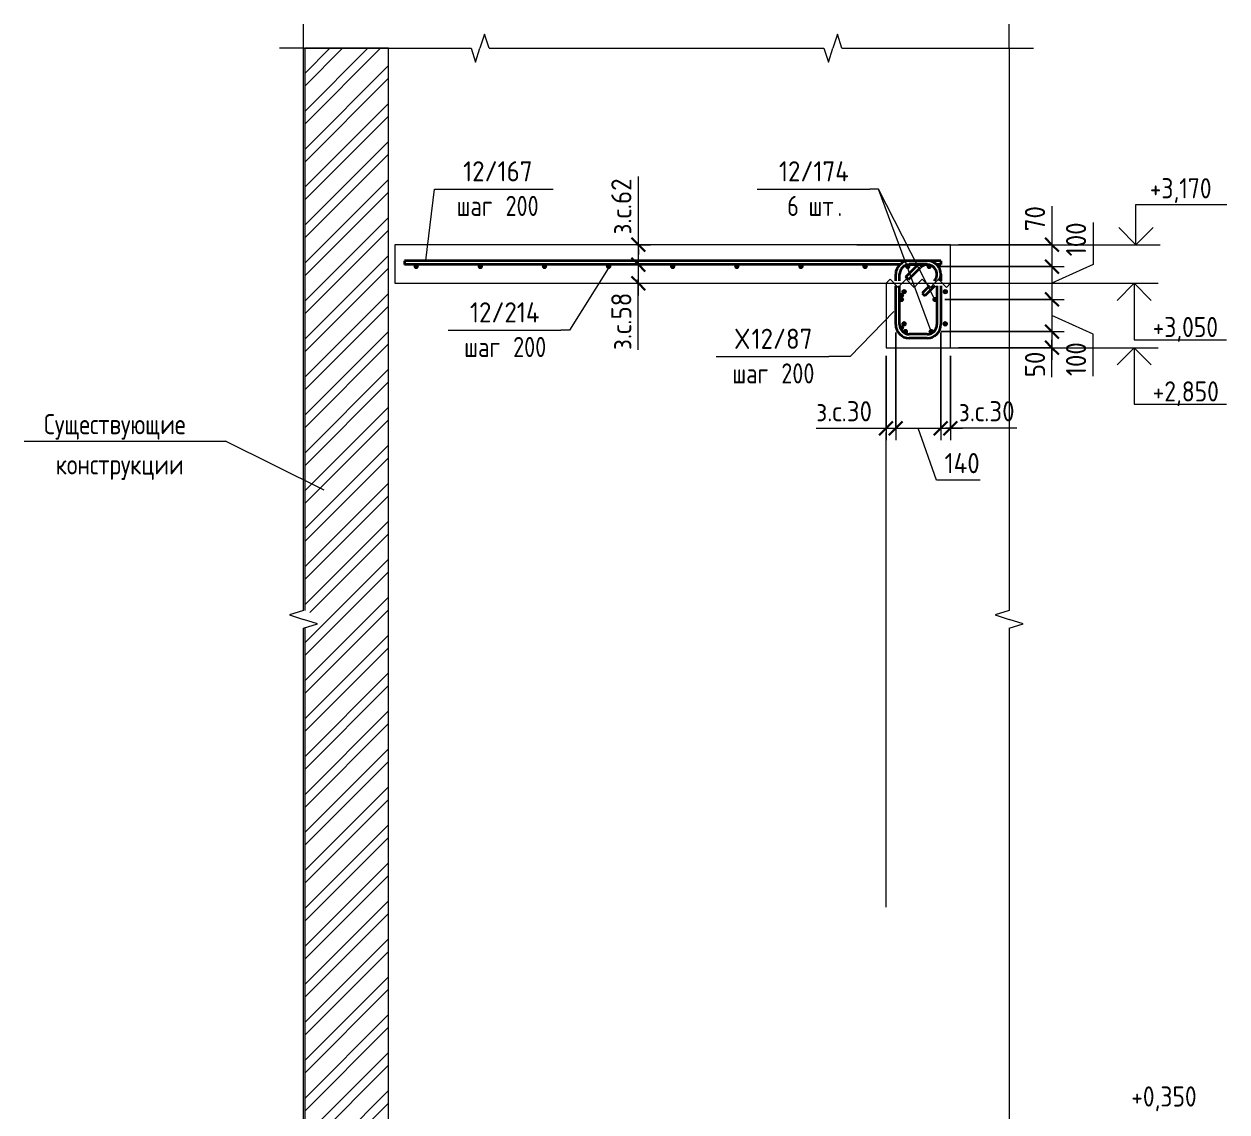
# Model space of a CAD drawing. Header units: millimetres. Extents: x -39709 to 12452, y -4989 to 80275.
# Drawn here: x 1518 to 5254, y 477 to 3855 of the extents above; entities that cross this region are included whole.
import ezdxf

# ---------------------------------------------------------------- set-up
doc = ezdxf.new("R2010")
doc.units = ezdxf.units.MM
for name, color, linetype, lineweight in [('AA_Dim', 7, 'Continuous', 9), ('AA_Dim-25', 7, 'Continuous', 9), ('AA_Linii', 7, 'Continuous', 9), ('AA_Oformlenie', 7, 'Continuous', 9), ('AA_Vinoska', 7, 'Continuous', 9), ('AA_Visotnaya otmetka', 7, 'Continuous', 9), ('AF_Perekritie_Опалубка', 253, 'Continuous', 20), ('AF_Stena_Опалубка', 253, 'Continuous', 20), ('KR_Armatura', 7, 'Continuous', 20), ('KR_Armatura_Tonkie', 7, 'Continuous', 20)]:
    doc.layers.add(name, color=color, linetype=linetype, lineweight=lineweight)
doc.styles.add('GOST Common_1', font='GOST_Common.ttf', dxfattribs={"width": 0.85, "height": 62.5})
doc.styles.add('ISOCPEUR_6', font='isocpeur.TTF', dxfattribs={"width": 0.9, "height": 62.5})
doc.styles.add('ISOCPEUR_7', font='isocpeur.TTF', dxfattribs={"width": 0.8, "height": 62.5})
doc.styles.add('ISOCPEUR_8', font='isocpeur.TTF', dxfattribs={"width": 0.85, "height": 62.5})
doc.dimstyles.new('00_Точн_3_знака__прозр__2', dxfattribs={"dimscale": 304.8, "dimtxt": 62.672186, "dimasz": 0.139436, "dimexe": 0.123031, "dimexo": 0.082021, "dimgap": 0.008202, "dimtad": 1, "dimdec": 3, "dimrnd": 0.001, "dimdsep": 46, "dimtxsty": 'ISOCPEUR_6', "dimblk1": 'OBLIQUE', "dimblk2": 'OBLIQUE', "dimsah": 1, "dimcen": 0.09, "dimdle": 0.123031, "dimazin": 0, "dimtfac": 1, "dimtdec": 4, "dimtix": 1, "dimtmove": 1, "dimatfit": 3, "dimfxl": 1, "dimtvp": 1, "dimtolj": 1, "dimtzin": 0, "dimlwd": 18, "dimlwe": 18, "dimarcsym": 2})
doc.dimstyles.new('05_Округл_5мм__прозр__2', dxfattribs={"dimscale": 304.8, "dimtxt": 62.672186, "dimasz": 0.139436, "dimexe": 0.123031, "dimexo": 0.082021, "dimgap": 0.008202, "dimtad": 1, "dimdec": 0, "dimrnd": 5, "dimdsep": 46, "dimtxsty": 'ISOCPEUR_6', "dimblk1": 'OBLIQUE', "dimblk2": 'OBLIQUE', "dimsah": 1, "dimcen": 0.09, "dimdle": 0.123031, "dimazin": 0, "dimtfac": 1, "dimtdec": 4, "dimtix": 1, "dimtmove": 1, "dimatfit": 3, "dimfxl": 1, "dimtvp": 1, "dimtolj": 1, "dimtzin": 0, "dimlwd": 18, "dimlwe": 18, "dimarcsym": 2})

# ---------------------------------------------------------------- blocks, each defined once
blk = doc.blocks.new('231_Отверстие прямоугольное в стене _Окно_Стена_ - Отверстие прямоугольное с обрамлением-4137425-2-2 Армирование')
at = {"layer": 'AA_Linii'}
for p, q in [((-77050, 2737.9), (-77050, 2824)), ((-77250, 2550), (-77250, 2587.1)), ((-77250, 1113.5), (-77250, 2550))]:
    blk.add_line(p, q, dxfattribs=at)
blk = doc.blocks.new('011_Прямоугольник обрыва _ЭлУзла_ - 011_Прямоугольник обрыва _ЭлУзла_-4146452-2-2 Армирование')
at = {"layer": 'AA_Oformlenie'}
for p, q in [((-79058.8, 2034.6), (-79058.8, 3780)), ((-79058.8, 3780), (-78538.4, 3780)), ((-78482.8, 3780), (-77442.7, 3780)), ((-77387, 3780), (-76867.3, 3780)), ((-76867.3, 3780), (-76867.3, 2034.6)), ((-79058.8, -1512.6), (-79058.8, 1978.9)), ((-76867.3, 1978.9), (-76867.3, -1512.6)), ((-79058.8, -3314.3), (-79058.8, -1568.2)), ((-76867.3, -1568.2), (-76867.3, -3314.3)), ((-78538.4, -3314.3), (-79058.8, -3314.3)), ((-77442.7, -3314.3), (-78482.8, -3314.3)), ((-76867.3, -3314.3), (-77387, -3314.3))]:
    blk.add_line(p, q, dxfattribs=at)
blk = doc.blocks.new('Последовательность узлов - 3мм масшт20 маскировка-904226-2-2 Армирование')
at = {"layer": 'AA_Oformlenie'}
for p, q in [((-77249.956293, -2950), (-77237.456293, -2937.5)), ((-77237.456293, -2937.5), (-77212.456293, -2962.5)), ((-77199.956293, -2950), (-77212.456293, -2962.5)), ((-77199.956293, -2950), (-77187.456293, -2937.5)), ((-77187.456293, -2937.5), (-77162.456293, -2962.5)), ((-77149.956293, -2950), (-77162.456293, -2962.5)), ((-77149.956293, -2950), (-77137.456293, -2937.5)), ((-77137.456293, -2937.5), (-77112.456293, -2962.5)), ((-77099.956293, -2950), (-77112.456293, -2962.5)), ((-77099.956293, -2950), (-77087.456293, -2937.5)), ((-77087.456293, -2937.5), (-77062.456293, -2962.5)), ((-77049.956293, -2950), (-77062.456293, -2962.5))]:
    blk.add_line(p, q, dxfattribs=at)
blk = doc.blocks.new('DIMBLOCK101-2-2 Армирование')
at = {"layer": 'AA_Dim-25', "lineweight": 18}
for p, q in [((3426, 3012.5), (3426, 3145.5)), ((3501.5, 3108), (3388.5, 3108)), ((3426, 3108), (3501.5, 3108)), ((3425.6, 3047.7), (3426, 3079)), ((3421, 3050), (3463.5, 3050)), ((3426, 3050), (3421, 3050)), ((3425.6, 2843), (3425.6, 3047.7))]:
    blk.add_line(p, q, dxfattribs=at)
at = {"layer": 'AA_Dim-25', "lineweight": 30}
for p, q in [((3426, 3108), (3404.8, 3129.3)), ((3426, 3108), (3447.3, 3086.8)), ((3426, 3050), (3404.8, 3071.3)), ((3426, 3050), (3447.3, 3028.8))]:
    blk.add_line(p, q, dxfattribs=at)
at = {"layer": 'AA_Dim-25', "color": 0, "lineweight": 18, "insert": (3341.7, 2843), "char_height": 62.5, "width": 215.687, "attachment_point": 1, "rotation": 90, "line_spacing_factor": 1.135194, "style": 'ISOCPEUR_6'}
blk.add_mtext('з.с.58', dxfattribs=at)
blk = doc.blocks.new('_Oblique')
at = {"color": 0, "linetype": 'ByBlock', "lineweight": -2}
blk.add_line((-0.5, -0.5), (0.5, 0.5), dxfattribs=at)
blk = doc.blocks.new('DIMBLOCK102-2-2 Армирование')
at = {"layer": 'AA_Dim-25', "lineweight": 18}
for p, q in [((3425.6, 3381.5), (3425.6, 3176.7)), ((3425.6, 3176.7), (3426, 3139)), ((3426, 3070.5), (3426, 3207.5)), ((3421, 3170), (3463.5, 3170)), ((3426, 3170), (3421, 3170)), ((3421, 3108), (3463.5, 3108)), ((3426, 3108), (3421, 3108))]:
    blk.add_line(p, q, dxfattribs=at)
at = {"layer": 'AA_Dim-25', "lineweight": 30}
for p, q in [((3426, 3170), (3404.8, 3191.3)), ((3426, 3170), (3447.3, 3148.8)), ((3426, 3108), (3404.8, 3129.3)), ((3426, 3108), (3447.3, 3086.8))]:
    blk.add_line(p, q, dxfattribs=at)
at = {"layer": 'AA_Dim-25', "color": 0, "lineweight": 18, "insert": (3341.7, 3201.7), "char_height": 62.5, "width": 215.687, "attachment_point": 1, "rotation": 90, "line_spacing_factor": 1.135194, "style": 'ISOCPEUR_6'}
blk.add_mtext('з.с.62', dxfattribs=at)
blk = doc.blocks.new('010_Текст с выноской - Текст 2 строки-4146435-2-2 Армирование')
at = {"layer": 'AA_Vinoska'}
blk.add_line((-79926.6, 2559.4), (-79301.6, 2559.4), dxfattribs=at)
blk = doc.blocks.new('DIMBLOCK110-2-2 Армирование')
at = {"layer": 'AA_Dim-25', "lineweight": 18}
for p, q in [((4710.2, 3289.8), (4710.2, 3186.8)), ((4710.2, 3207.5), (4710.2, 3102)), ((4710.2, 3186.8), (4710.2, 3136)), ((4420, 3170), (4747.7, 3170)), ((4710.2, 3170), (4420, 3170)), ((4360, 3102), (4747.7, 3102)), ((4710.2, 3102), (4360, 3102))]:
    blk.add_line(p, q, dxfattribs=at)
at = {"layer": 'AA_Dim-25', "lineweight": 30}
for p, q in [((4710.2, 3170), (4688.9, 3191.3)), ((4710.2, 3170), (4731.4, 3148.8)), ((4710.2, 3102), (4688.9, 3123.3)), ((4710.2, 3102), (4731.4, 3080.8))]:
    blk.add_line(p, q, dxfattribs=at)
at = {"layer": 'AA_Dim-25', "color": 0, "lineweight": 18, "insert": (4626.3, 3211.8), "char_height": 62.5, "width": 93.654, "attachment_point": 1, "rotation": 90, "line_spacing_factor": 1.135194, "style": 'ISOCPEUR_6'}
blk.add_mtext('70', dxfattribs=at)
blk = doc.blocks.new('DIMBLOCK111-2-2 Армирование')
at = {"layer": 'AA_Dim-25', "lineweight": 18}
for p, q in [((4837.7, 3239.1), (4837.7, 3108.9)), ((4360, 3102), (4747.7, 3102)), ((4710.2, 3102), (4360, 3102)), ((4837.7, 3108.9), (4710.2, 3051)), ((4710.2, 3102), (4710.2, 3000)), ((4378, 3000), (4747.7, 3000)), ((4710.2, 3000), (4378, 3000))]:
    blk.add_line(p, q, dxfattribs=at)
at = {"layer": 'AA_Dim-25', "lineweight": 30}
for p, q in [((4710.2, 3102), (4688.9, 3123.3)), ((4710.2, 3102), (4731.4, 3080.8)), ((4710.2, 3000), (4688.9, 3021.3)), ((4710.2, 3000), (4731.4, 2978.8))]:
    blk.add_line(p, q, dxfattribs=at)
at = {"layer": 'AA_Dim-25', "color": 0, "lineweight": 18, "insert": (4753.8, 3133.9), "char_height": 62.5, "width": 126.29, "attachment_point": 1, "rotation": 90, "line_spacing_factor": 1.135194, "style": 'ISOCPEUR_6'}
blk.add_mtext('100', dxfattribs=at)
blk = doc.blocks.new('DIMBLOCK112-2-2 Армирование')
at = {"layer": 'AA_Dim-25', "lineweight": 18}
for p, q in [((4378, 3000), (4747.7, 3000)), ((4710.2, 3000), (4378, 3000)), ((4710.2, 3000), (4710.2, 2900)), ((4837.7, 2892.1), (4710.2, 2950)), ((4366, 2900), (4747.7, 2900)), ((4710.2, 2900), (4366, 2900)), ((4837.7, 2761.9), (4837.7, 2892.1))]:
    blk.add_line(p, q, dxfattribs=at)
at = {"layer": 'AA_Dim-25', "lineweight": 30}
for p, q in [((4710.2, 3000), (4688.9, 3021.3)), ((4710.2, 3000), (4731.4, 2978.8)), ((4710.2, 2900), (4688.9, 2921.3)), ((4710.2, 2900), (4731.4, 2878.8))]:
    blk.add_line(p, q, dxfattribs=at)
at = {"layer": 'AA_Dim-25', "color": 0, "lineweight": 18, "insert": (4753.8, 2761.9), "char_height": 62.5, "width": 126.29, "attachment_point": 1, "rotation": 90, "line_spacing_factor": 1.135194, "style": 'ISOCPEUR_6'}
blk.add_mtext('100', dxfattribs=at)
blk = doc.blocks.new('DIMBLOCK113-2-2 Армирование')
at = {"layer": 'AA_Dim-25', "lineweight": 30}
for p, q in [((4710.2, 2900), (4688.9, 2921.3)), ((4710.2, 2900), (4731.4, 2878.8)), ((4710.2, 2850), (4688.9, 2871.3)), ((4710.2, 2850), (4731.4, 2828.8))]:
    blk.add_line(p, q, dxfattribs=at)
at = {"layer": 'AA_Dim-25', "lineweight": 18}
for p, q in [((4366, 2900), (4747.7, 2900)), ((4710.2, 2900), (4366, 2900)), ((4710.2, 2900), (4710.2, 2812.5)), ((4420, 2850), (4747.7, 2850)), ((4710.2, 2850), (4420, 2850)), ((4710.2, 2861.4), (4710.2, 2875)), ((4710.2, 2758.4), (4710.2, 2861.4))]:
    blk.add_line(p, q, dxfattribs=at)
at = {"layer": 'AA_Dim-25', "color": 0, "lineweight": 18, "insert": (4626.3, 2758.4), "char_height": 62.5, "width": 93.654, "attachment_point": 1, "rotation": 90, "line_spacing_factor": 1.135194, "style": 'ISOCPEUR_6'}
blk.add_mtext('50', dxfattribs=at)
blk = doc.blocks.new('DIMBLOCK114-2-2 Армирование')
at = {"layer": 'AA_Dim-25', "lineweight": 18}
for p, q in [((4225, 2897), (4225, 2562.6)), ((4225, 2600.1), (4225, 2897)), ((4195, 2824.8), (4195, 2562.6)), ((4195, 2600.1), (4195, 2824.8)), ((3978.5, 2600.1), (4183.2, 2600.1)), ((4157.5, 2600.1), (4225, 2600.1)), ((4183.2, 2600.1), (4210, 2600.1))]:
    blk.add_line(p, q, dxfattribs=at)
at = {"layer": 'AA_Dim-25', "lineweight": 30}
for p, q in [((4195, 2600.1), (4216.3, 2621.4)), ((4225, 2600.1), (4246.3, 2621.4)), ((4195, 2600.1), (4173.8, 2578.9)), ((4225, 2600.1), (4203.8, 2578.9))]:
    blk.add_line(p, q, dxfattribs=at)
at = {"layer": 'AA_Dim-25', "color": 0, "lineweight": 18, "insert": (3978.5, 2684), "char_height": 62.5, "width": 215.687, "attachment_point": 1, "line_spacing_factor": 1.135194, "style": 'ISOCPEUR_6'}
blk.add_mtext('з.с.30', dxfattribs=at)
blk = doc.blocks.new('DIMBLOCK115-2-2 Армирование')
at = {"layer": 'AA_Dim-25', "lineweight": 18}
for p, q in [((4225, 2897), (4225, 2562.6)), ((4225, 2600.1), (4225, 2897)), ((4365, 2897), (4365, 2562.6)), ((4365, 2600.1), (4365, 2897)), ((4225, 2600.1), (4365, 2600.1)), ((4351.8, 2439), (4295, 2600.1)), ((4486.8, 2439), (4351.8, 2439))]:
    blk.add_line(p, q, dxfattribs=at)
at = {"layer": 'AA_Dim-25', "lineweight": 30}
for p, q in [((4225, 2600.1), (4246.3, 2621.4)), ((4365, 2600.1), (4386.3, 2621.4)), ((4225, 2600.1), (4203.8, 2578.9)), ((4365, 2600.1), (4343.8, 2578.9))]:
    blk.add_line(p, q, dxfattribs=at)
at = {"layer": 'AA_Dim-25', "color": 0, "lineweight": 18, "insert": (4376.8, 2522.9), "char_height": 62.5, "width": 131.966, "attachment_point": 1, "line_spacing_factor": 1.135194, "style": 'ISOCPEUR_6'}
blk.add_mtext('140', dxfattribs=at)
blk = doc.blocks.new('DIMBLOCK116-2-2 Армирование')
at = {"layer": 'AA_Dim-25', "lineweight": 18}
for p, q in [((4365, 2897), (4365, 2562.6)), ((4365, 2600.1), (4365, 2897)), ((4395, 2824.8), (4395, 2562.6)), ((4395, 2600.1), (4395, 2824.8)), ((4365, 2600.1), (4432.5, 2600.1)), ((4396.3, 2600.1), (4380, 2600.1)), ((4601.1, 2600.1), (4396.3, 2600.1))]:
    blk.add_line(p, q, dxfattribs=at)
at = {"layer": 'AA_Dim-25', "lineweight": 30}
for p, q in [((4365, 2600.1), (4386.3, 2621.4)), ((4395, 2600.1), (4416.3, 2621.4)), ((4365, 2600.1), (4343.8, 2578.9)), ((4395, 2600.1), (4373.8, 2578.9))]:
    blk.add_line(p, q, dxfattribs=at)
at = {"layer": 'AA_Dim-25', "color": 0, "lineweight": 18, "insert": (4421.3, 2684), "char_height": 62.5, "width": 215.687, "attachment_point": 1, "line_spacing_factor": 1.135194, "style": 'ISOCPEUR_6'}
blk.add_mtext('з.с.30', dxfattribs=at)
blk = doc.blocks.new('042_М_Арматуры - Диам длина поз _ Комментарий-3662934-2-2 Армирование')
at = {"layer": 'AA_Vinoska'}
blk.add_line((-77986.3, -2807.2), (-77636.3, -2807.2), dxfattribs=at)
blk = doc.blocks.new('Высотные отметки - Стрелка вниз высокая-400290-2-2 Армирование')
at = {"layer": 'AA_Vinoska'}
for p, q in [((-76554.8, 2850), (-76404.8, 2850)), ((-76479.8, 2850), (-76532.8, 2797)), ((-76479.8, 2850), (-76479.8, 2675)), ((-76479.8, 2850), (-76426.8, 2797)), ((-76479.8, 2675), (-76192.3, 2675))]:
    blk.add_line(p, q, dxfattribs=at)
blk = doc.blocks.new('Высотные отметки - Стрелка вверх-400292-2-2 Армирование')
at = {"layer": 'AA_Vinoska'}
for p, q in [((-76526.3, 475), (-76243.8, 475)), ((-76526.3, 350), (-76526.3, 475)), ((-76526.3, 350), (-76579.3, 403)), ((-76526.3, 350), (-76473.2, 403)), ((-76601.3, 350), (-76451.3, 350))]:
    blk.add_line(p, q, dxfattribs=at)

msp = doc.modelspace()

# ---------------------------------------------------------------- hatches: boundary and pattern name
at = {"layer": 'AA_Oformlenie'}
h = msp.add_hatch(dxfattribs=at)
h.set_pattern_fill('FP_15', color=250, style=0, pattern_type=2)
h.set_pattern_definition([(45, (5406.62, 825), (-58.9331, 58.9331), []), (45, (5445.91, 825), (-58.9331, 58.9331), [])])
h.paths.add_polyline_path([(2390.0174, -3314.3051), (2650.0174, -3314.3051), (2650.0174, 3780), (2390.0174, 3780), (2390.0174, 2034.5781), (2405.8233, 2034.5781), (2405.8233, 2006.4237), (2390.0174, 2006.4237), (2390.0174, 2005.2106), (2429.4982, 1992.6737), (2390.0174, 1980.1369), (2390.0174, -1512.5745), (2405.8233, -1512.5745), (2405.8233, -1540.7288), (2390.0174, -1540.7288), (2390.0174, -1541.942), (2429.4982, -1554.4788), (2390.0174, -1567.0157), (2390.0174, -3310.4847)])
at = {"layer": 'KR_Armatura'}
h = msp.add_hatch(color=256, dxfattribs=at)
edge = h.paths.add_edge_path()
edge.add_arc((2736.0174, 3102), 6, 0, 360)
for points in [[(2733.0174, 3096.8038), (2739.0174, 3096.8038), (2742.0174, 3102), (2739.0174, 3107.1962), (2733.0174, 3107.1962), (2730.0174, 3102)], [(2932.1424, 3096.8038), (2938.1424, 3096.8038), (2941.1424, 3102), (2938.1424, 3107.1962), (2932.1424, 3107.1962), (2929.1424, 3102)], [(3131.2674, 3096.8038), (3137.2674, 3096.8038), (3140.2674, 3102), (3137.2674, 3107.1962), (3131.2674, 3107.1962), (3128.2674, 3102)], [(3330.3924, 3096.8038), (3336.3924, 3096.8038), (3339.3924, 3102), (3336.3924, 3107.1962), (3330.3924, 3107.1962), (3327.3924, 3102)], [(3529.5174, 3096.8038), (3535.5174, 3096.8038), (3538.5174, 3102), (3535.5174, 3107.1962), (3529.5174, 3107.1962), (3526.5174, 3102)], [(3728.6424, 3096.8038), (3734.6424, 3096.8038), (3737.6424, 3102), (3734.6424, 3107.1962), (3728.6424, 3107.1962), (3725.6424, 3102)], [(3927.7674, 3096.8038), (3933.7674, 3096.8038), (3936.7674, 3102), (3933.7674, 3107.1962), (3927.7674, 3107.1962), (3924.7674, 3102)], [(4126.8924, 3096.8038), (4132.8924, 3096.8038), (4135.8924, 3102), (4132.8924, 3107.1962), (4126.8924, 3107.1962), (4123.8924, 3102)], [(4259.2325, 3096.8038), (4265.2325, 3096.8038), (4268.2325, 3102), (4265.2325, 3107.1962), (4259.2325, 3107.1962), (4256.2325, 3102)], [(4326.0174, 3096.8038), (4332.0174, 3096.8038), (4335.0174, 3102), (4332.0174, 3107.1962), (4326.0174, 3107.1962), (4323.0174, 3102)], [(4251.0174, 3018), (4256.2135, 3021), (4256.2135, 3027), (4251.0174, 3030), (4245.8212, 3027), (4245.8212, 3021)], [(4379.0174, 3018), (4384.2135, 3021), (4384.2135, 3027), (4379.0174, 3030), (4373.8212, 3027), (4373.8212, 3021)], [(4240.0174, 3006.8038), (4246.0174, 3006.8038), (4249.0174, 3012), (4246.0174, 3017.1962), (4240.0174, 3017.1962), (4237.0174, 3012)], [(4240.0174, 2994.8038), (4246.0174, 2994.8038), (4249.0174, 3000), (4246.0174, 3005.1962), (4240.0174, 3005.1962), (4237.0174, 3000)], [(4349.5704, 2994.8038), (4350.0174, 2994.8038), (4353.0174, 3000), (4350.0174, 3005.1962), (4344.0174, 3005.1962), (4341.0174, 3000), (4344.0174, 2994.8038)], [(4240.0174, 2906.8038), (4246.0174, 2906.8038), (4249.0174, 2912), (4246.0174, 2917.1962), (4240.0174, 2917.1962), (4237.0174, 2912)], [(4251.0174, 2918), (4256.2135, 2921), (4256.2135, 2927), (4251.0174, 2930), (4245.8212, 2927), (4245.8212, 2921)], [(4379.0174, 2918), (4384.2135, 2921), (4384.2135, 2927), (4379.0174, 2930), (4373.8212, 2927), (4373.8212, 2921)], [(4252.0174, 2894.8038), (4258.0174, 2894.8038), (4261.0174, 2900), (4258.0174, 2905.1962), (4252.0174, 2905.1962), (4249.0174, 2900)], [(4332.0174, 2894.8038), (4338.0174, 2894.8038), (4341.0174, 2900), (4338.0174, 2905.1962), (4332.0174, 2905.1962), (4329.0174, 2900)]]:
    msp.add_hatch(color=256, dxfattribs=at).paths.add_polyline_path(points)
h = msp.add_hatch(color=256, dxfattribs=at)
edge = h.paths.add_edge_path()
edge.add_arc((2935.1424, 3102), 6, 0, 360)
h = msp.add_hatch(color=256, dxfattribs=at)
edge = h.paths.add_edge_path()
edge.add_arc((3134.2674, 3102), 6, 0, 360)
h = msp.add_hatch(color=256, dxfattribs=at)
edge = h.paths.add_edge_path()
edge.add_arc((3333.3924, 3102), 6, 0, 360)
h = msp.add_hatch(color=256, dxfattribs=at)
edge = h.paths.add_edge_path()
edge.add_arc((3532.5174, 3102), 6, 0, 360)
h = msp.add_hatch(color=256, dxfattribs=at)
edge = h.paths.add_edge_path()
edge.add_arc((3731.6424, 3102), 6, 0, 360)
h = msp.add_hatch(color=256, dxfattribs=at)
edge = h.paths.add_edge_path()
edge.add_arc((3930.7674, 3102), 6, 0, 360)
h = msp.add_hatch(color=256, dxfattribs=at)
edge = h.paths.add_edge_path()
edge.add_arc((4129.8924, 3102), 6, 0, 360)
h = msp.add_hatch(color=256, dxfattribs=at)
edge = h.paths.add_edge_path()
edge.add_arc((4262.2325, 3102), 6, 0, 360)
h = msp.add_hatch(color=256, dxfattribs=at)
edge = h.paths.add_edge_path()
edge.add_arc((4329.0174, 3102), 6, 0, 360)
h = msp.add_hatch(color=256, dxfattribs=at)
edge = h.paths.add_edge_path()
edge.add_arc((4251.0174, 3024), 6, 0, 360)
h = msp.add_hatch(color=256, dxfattribs=at)
edge = h.paths.add_edge_path()
edge.add_arc((4379.0174, 3024), 6, 0, 360)
h = msp.add_hatch(color=256, dxfattribs=at)
edge = h.paths.add_edge_path()
edge.add_arc((4243.0174, 3012), 6, 0, 360)
h = msp.add_hatch(color=256, dxfattribs=at)
edge = h.paths.add_edge_path()
edge.add_arc((4243.0174, 3000), 6, 0, 360)
h = msp.add_hatch(color=256, dxfattribs=at)
edge = h.paths.add_edge_path()
edge.add_arc((4347.0174, 3000), 6, 0, 360)
h = msp.add_hatch(color=256, dxfattribs=at)
edge = h.paths.add_edge_path()
edge.add_arc((4243.0174, 2912), 6, 0, 360)
h = msp.add_hatch(color=256, dxfattribs=at)
edge = h.paths.add_edge_path()
edge.add_arc((4251.0174, 2924), 6, 0, 360)
h = msp.add_hatch(color=256, dxfattribs=at)
edge = h.paths.add_edge_path()
edge.add_arc((4379.0174, 2924), 6, 0, 360)
h = msp.add_hatch(color=256, dxfattribs=at)
edge = h.paths.add_edge_path()
edge.add_arc((4255.0174, 2900), 6, 0, 360)
h = msp.add_hatch(color=256, dxfattribs=at)
edge = h.paths.add_edge_path()
edge.add_arc((4335.0174, 2900), 6, 0, 360)

# ---------------------------------------------------------------- linework, layer by layer
at = {"layer": 'AA_Linii'}
for p, q in [((2390.0174, 3780), (2390.0174, 2034.5781)), ((2650.0174, 3780), (2390.0174, 3780)), ((2650.0174, -3314.3051), (2650.0174, 3780)), ((2390.0174, 2006.4237), (2390.0174, 2005.2106)), ((2390.0174, 1980.1369), (2390.0174, -1512.5745))]:
    msp.add_line(p, q, dxfattribs=at)
at = {"layer": 'AA_Vinoska'}
for p, q in [((2386.197, 3780), (2386.197, 3855)), ((4577.6462, 3780), (4577.6462, 3855)), ((2948.1365, 3823.3251), (2934.0593, 3780)), ((2962.2136, 3780), (2948.1365, 3823.3251)), ((4043.8611, 3823.3251), (4029.7839, 3780)), ((4057.9383, 3780), (4043.8611, 3823.3251)), ((2386.197, 3780), (2311.197, 3780)), ((2906.5593, 3780), (2920.3093, 3736.6987)), ((2920.3093, 3736.6987), (2934.0593, 3780)), ((4002.2839, 3780), (4016.0339, 3736.6987)), ((4016.0339, 3736.6987), (4029.7839, 3780)), ((4577.6462, 3780), (4652.6462, 3780)), ((2766.0553, 3120.9135), (2792.8564, 3342.8276)), ((2792.8564, 3342.8276), (2811.2821, 3342.8276)), ((4171.1101, 3342.8276), (4144.3091, 3342.8276)), ((4171.1101, 3342.8276), (4144.3091, 3342.8276)), ((4333.5915, 2903.9605), (4171.1101, 3342.8276)), ((4346.5927, 2999.8629), (4171.1101, 3342.8276)), ((3332.2275, 3095.7875), (3211.6227, 2904.83)), ((4219.028, 2962.7982), (4083.9239, 2822.7423)), ((3211.6227, 2904.83), (3184.8217, 2904.83)), ((4083.9239, 2822.7423), (4017.5434, 2822.7423)), ((2450.7152, 2407.9506), (2143.3574, 2559.4446)), ((2386.197, 2034.5781), (2342.8719, 2020.5009)), ((2342.8719, 2020.5009), (2386.197, 2006.4237)), ((4577.6462, 2034.5781), (4534.3212, 2020.5009)), ((4534.3212, 2020.5009), (4577.6462, 2006.4237)), ((2429.4982, 1992.6737), (2386.197, 2006.4237)), ((2386.197, 1978.9237), (2429.4982, 1992.6737)), ((4620.9475, 1992.6737), (4577.6462, 2006.4237)), ((4577.6462, 1978.9237), (4620.9475, 1992.6737))]:
    msp.add_line(p, q, dxfattribs=at)
at = {"layer": 'AA_Visotnaya otmetka'}
for p, q in [((4103.8425, 3170), (4971.0337, 3170)), ((4103.8425, 3170), (4103.8425, 3170)), ((4056.9673, 3050), (4965.1743, 3050)), ((4056.9673, 3050), (4056.9673, 3050)), ((4303.0621, 2850), (4965.1743, 2850)), ((4303.0621, 2850), (4303.0621, 2850))]:
    msp.add_line(p, q, dxfattribs=at)
at = {"layer": 'AF_Perekritie_Опалубка'}
for p, q in [((4395.0174, 3170), (2670.0174, 3170)), ((2670.0174, 3170), (2670.0174, 3050)), ((4395.0174, 3050), (4395.0174, 3170)), ((2670.0174, 3050), (4195.0174, 3050))]:
    msp.add_line(p, q, dxfattribs=at)
at = {"layer": 'AF_Stena_Опалубка'}
for p, q in [((2650.0174, -3314.3051), (2650.0174, 3780)), ((4195.0174, 3050), (4195.0174, 2850)), ((4395.0174, 2850), (4395.0174, 3050)), ((4195.0174, 2850), (4395.0174, 2850))]:
    msp.add_line(p, q, dxfattribs=at)
at = {"layer": 'KR_Armatura'}
for p, q in [((2733.0174, 3107.1962), (2730.0174, 3102)), ((2730.0174, 3102), (2733.0174, 3096.8038)), ((2739.0174, 3107.1962), (2733.0174, 3107.1962)), ((2742.0174, 3102), (2739.0174, 3107.1962)), ((2739.0174, 3096.8038), (2742.0174, 3102)), ((2932.1424, 3107.1962), (2929.1424, 3102)), ((2929.1424, 3102), (2932.1424, 3096.8038)), ((2938.1424, 3107.1962), (2932.1424, 3107.1962)), ((2941.1424, 3102), (2938.1424, 3107.1962)), ((2938.1424, 3096.8038), (2941.1424, 3102)), ((3131.2674, 3107.1962), (3128.2674, 3102)), ((3128.2674, 3102), (3131.2674, 3096.8038)), ((3137.2674, 3107.1962), (3131.2674, 3107.1962)), ((3140.2674, 3102), (3137.2674, 3107.1962)), ((3137.2674, 3096.8038), (3140.2674, 3102)), ((3330.3924, 3107.1962), (3327.3924, 3102)), ((3327.3924, 3102), (3330.3924, 3096.8038)), ((3336.3924, 3107.1962), (3330.3924, 3107.1962)), ((3339.3924, 3102), (3336.3924, 3107.1962)), ((3336.3924, 3096.8038), (3339.3924, 3102)), ((3529.5174, 3107.1962), (3526.5174, 3102)), ((3526.5174, 3102), (3529.5174, 3096.8038)), ((3535.5174, 3107.1962), (3529.5174, 3107.1962)), ((3538.5174, 3102), (3535.5174, 3107.1962)), ((3535.5174, 3096.8038), (3538.5174, 3102)), ((3728.6424, 3107.1962), (3725.6424, 3102)), ((3725.6424, 3102), (3728.6424, 3096.8038)), ((3734.6424, 3107.1962), (3728.6424, 3107.1962)), ((3737.6424, 3102), (3734.6424, 3107.1962)), ((3734.6424, 3096.8038), (3737.6424, 3102)), ((3927.7674, 3107.1962), (3924.7674, 3102)), ((3924.7674, 3102), (3927.7674, 3096.8038)), ((3933.7674, 3107.1962), (3927.7674, 3107.1962)), ((3936.7674, 3102), (3933.7674, 3107.1962)), ((3933.7674, 3096.8038), (3936.7674, 3102)), ((4126.8924, 3107.1962), (4123.8924, 3102)), ((4123.8924, 3102), (4126.8924, 3096.8038)), ((4132.8924, 3107.1962), (4126.8924, 3107.1962)), ((4135.8924, 3102), (4132.8924, 3107.1962)), ((4132.8924, 3096.8038), (4135.8924, 3102)), ((4259.2325, 3107.1962), (4256.2325, 3102)), ((4256.2325, 3102), (4259.2325, 3096.8038)), ((4265.2325, 3107.1962), (4259.2325, 3107.1962)), ((4268.2325, 3102), (4265.2325, 3107.1962)), ((4265.2325, 3096.8038), (4268.2325, 3102)), ((4326.0174, 3107.1962), (4323.0174, 3102)), ((4323.0174, 3102), (4326.0174, 3096.8038)), ((4332.0174, 3107.1962), (4326.0174, 3107.1962)), ((4335.0174, 3102), (4332.0174, 3107.1962)), ((4332.0174, 3096.8038), (4335.0174, 3102)), ((2733.0174, 3096.8038), (2739.0174, 3096.8038)), ((2932.1424, 3096.8038), (2938.1424, 3096.8038)), ((3131.2674, 3096.8038), (3137.2674, 3096.8038)), ((3330.3924, 3096.8038), (3336.3924, 3096.8038)), ((3529.5174, 3096.8038), (3535.5174, 3096.8038)), ((3728.6424, 3096.8038), (3734.6424, 3096.8038)), ((3927.7674, 3096.8038), (3933.7674, 3096.8038)), ((4126.8924, 3096.8038), (4132.8924, 3096.8038)), ((4259.2325, 3096.8038), (4265.2325, 3096.8038)), ((4326.0174, 3096.8038), (4332.0174, 3096.8038)), ((4251.0174, 3030), (4245.8212, 3027)), ((4245.8212, 3027), (4245.8212, 3021)), ((4256.2135, 3027), (4251.0174, 3030)), ((4256.2135, 3021), (4256.2135, 3027)), ((4379.0174, 3030), (4373.8212, 3027)), ((4373.8212, 3027), (4373.8212, 3021)), ((4384.2135, 3027), (4379.0174, 3030)), ((4384.2135, 3021), (4384.2135, 3027)), ((4240.0174, 3017.1962), (4237.0174, 3012)), ((4237.0174, 3012), (4240.0174, 3006.8038)), ((4240.0174, 3005.1962), (4237.0174, 3000)), ((4237.0174, 3000), (4240.0174, 2994.8038)), ((4246.0174, 3017.1962), (4240.0174, 3017.1962)), ((4240.0174, 3006.8038), (4246.0174, 3006.8038)), ((4246.0174, 3005.1962), (4240.0174, 3005.1962)), ((4240.0174, 2994.8038), (4246.0174, 2994.8038)), ((4245.8212, 3021), (4251.0174, 3018)), ((4249.0174, 3012), (4246.0174, 3017.1962)), ((4246.0174, 3006.8038), (4249.0174, 3012)), ((4249.0174, 3000), (4246.0174, 3005.1962)), ((4246.0174, 2994.8038), (4249.0174, 3000)), ((4251.0174, 3018), (4256.2135, 3021)), ((4344.0174, 3005.1962), (4341.0174, 3000)), ((4341.0174, 3000), (4344.0174, 2994.8038)), ((4350.0174, 3005.1962), (4344.0174, 3005.1962)), ((4344.0174, 2994.8038), (4349.5704, 2994.8038)), ((4349.5704, 2994.8038), (4350.0174, 2994.8038)), ((4353.0174, 3000), (4350.0174, 3005.1962)), ((4350.0174, 2994.8038), (4353.0174, 3000)), ((4373.8212, 3021), (4379.0174, 3018)), ((4379.0174, 3018), (4384.2135, 3021)), ((4240.0174, 2917.1962), (4237.0174, 2912)), ((4246.0174, 2917.1962), (4240.0174, 2917.1962)), ((4251.0174, 2930), (4245.8212, 2927)), ((4245.8212, 2927), (4245.8212, 2921)), ((4245.8212, 2921), (4251.0174, 2918)), ((4249.0174, 2912), (4246.0174, 2917.1962)), ((4256.2135, 2927), (4251.0174, 2930)), ((4251.0174, 2918), (4256.2135, 2921)), ((4256.2135, 2921), (4256.2135, 2927)), ((4379.0174, 2930), (4373.8212, 2927)), ((4373.8212, 2927), (4373.8212, 2921)), ((4373.8212, 2921), (4379.0174, 2918)), ((4384.2135, 2927), (4379.0174, 2930)), ((4379.0174, 2918), (4384.2135, 2921)), ((4384.2135, 2921), (4384.2135, 2927)), ((4237.0174, 2912), (4240.0174, 2906.8038)), ((4240.0174, 2906.8038), (4246.0174, 2906.8038)), ((4246.0174, 2906.8038), (4249.0174, 2912)), ((4252.0174, 2905.1962), (4249.0174, 2900)), ((4249.0174, 2900), (4252.0174, 2894.8038)), ((4258.0174, 2905.1962), (4252.0174, 2905.1962)), ((4252.0174, 2894.8038), (4258.0174, 2894.8038)), ((4261.0174, 2900), (4258.0174, 2905.1962)), ((4258.0174, 2894.8038), (4261.0174, 2900)), ((4332.0174, 2905.1962), (4329.0174, 2900)), ((4329.0174, 2900), (4332.0174, 2894.8038)), ((4338.0174, 2905.1962), (4332.0174, 2905.1962)), ((4332.0174, 2894.8038), (4338.0174, 2894.8038)), ((4341.0174, 2900), (4338.0174, 2905.1962)), ((4338.0174, 2894.8038), (4341.0174, 2900))]:
    msp.add_line(p, q, dxfattribs=at)
for centre in [(2736.0174, 3102), (2935.1424, 3102), (3134.2674, 3102), (3333.3924, 3102), (3532.5174, 3102), (3731.6424, 3102), (3930.7674, 3102), (4129.8924, 3102), (4262.2325, 3102), (4329.0174, 3102), (4251.0174, 3024), (4379.0174, 3024), (4243.0174, 3012), (4243.0174, 3000), (4347.0174, 3000), (4243.0174, 2912), (4251.0174, 2924), (4379.0174, 2924), (4255.0174, 2900), (4335.0174, 2900)]:
    msp.add_circle(centre, 6, dxfattribs=at)
at = {"layer": 'KR_Armatura_Tonkie', "lineweight": 35}
for p, q in [((4365.0174, 3120), (2700.0174, 3120)), ((2700.0174, 3120), (2700.0174, 3108)), ((4237.7118, 3108), (2700.0174, 3108)), ((4256.1534, 3070.533), (4293.3189, 3107.6985)), ((4267.0174, 3120), (4323.0174, 3120)), ((4323.0174, 3108), (4267.0174, 3108)), ((4267.0174, 3108), (4323.0174, 3108)), ((4365.0174, 3108), (4352.3229, 3108)), ((4365.0174, 3120), (4365.0174, 3108)), ((4225.0174, 3058), (4225.0174, 3078)), ((4237.0174, 3058), (4237.0174, 3078)), ((4264.6387, 3062.0477), (4256.1534, 3070.533)), ((4264.6387, 3062.0477), (4301.8042, 3099.2132)), ((4365.0174, 3078), (4365.0174, 3058)), ((4225.0174, 2922), (4225.0174, 3042)), ((4237.0174, 2922), (4237.0174, 3042)), ((4329.4438, 3042), (4307.0651, 3019.6213)), ((4346.4144, 3042), (4315.5503, 3011.136)), ((4353.0174, 3042), (4353.0174, 2922)), ((4365.0174, 3042), (4365.0174, 2922)), ((4307.0651, 3019.6213), (4315.5503, 3011.136)), ((4323.0174, 2892), (4267.0174, 2892)), ((4323.0174, 2880), (4267.0174, 2880))]:
    msp.add_line(p, q, dxfattribs=at)
for centre, radius, start, end in [((4267.0174, 3078), 42, 90, 180), ((4267.0174, 3078), 30, 90, 180), ((4323.0174, 3078), 42, 134.3223954, 135), ((4323.0174, 3078), 30, 0, 135), ((4323.0174, 3078), 42, 0, 90), ((4323.0174, 3078), 42, 331.4808087, 90), ((4323.0174, 3078), 30, 317.9289322, 90), ((4267.0174, 2922), 42, 180, 270), ((4267.0174, 2922), 30, 180, 270), ((4323.0174, 2922), 30, 270, 360), ((4323.0174, 2922), 42, 270, 360)]:
    msp.add_arc(centre, radius, start, end, dxfattribs=at)

# ---------------------------------------------------------------- block references
at = {"layer": 'AA_Linii'}
msp.add_blockref('231_Отверстие прямоугольное в стене _Окно_Стена_ - Отверстие прямоугольное с обрамлением-4137425-2-2 Армирование', (81444.9737, 0), dxfattribs=at)
at = {"layer": 'AA_Oformlenie'}
for name, p in [('011_Прямоугольник обрыва _ЭлУзла_ - 011_Прямоугольник обрыва _ЭлУзла_-4146452-2-2 Армирование', (81444.9737, 0)), ('Последовательность узлов - 3мм масшт20 маскировка-904226-2-2 Армирование', (81444.9737, 6000))]:
    msp.add_blockref(name, p, dxfattribs=at)
at = {"layer": 'AA_Vinoska'}
for name, p in [('042_М_Арматуры - Диам длина поз _ Комментарий-3662934-2-2 Армирование', (80797.59, 6150.0397)), ('042_М_Арматуры - Диам длина поз _ Комментарий-3662934-2-2 Армирование', (81780.617, 6150.0397)), ('042_М_Арматуры - Диам длина поз _ Комментарий-3662934-2-2 Армирование', (81780.617, 6150.0397)), ('042_М_Арматуры - Диам длина поз _ Комментарий-3662934-2-2 Армирование', (80821.1296, 5712.0421)), ('Высотные отметки - Стрелка вниз высокая-400290-2-2 Армирование', (81444.9737, 0)), ('042_М_Арматуры - Диам длина поз _ Комментарий-3662934-2-2 Армирование', (81653.8513, 5629.9544)), ('010_Текст с выноской - Текст 2 строки-4146435-2-2 Армирование', (81444.9737, 0))]:
    msp.add_blockref(name, p, dxfattribs=at)
at = {"layer": 'AA_Visotnaya otmetka'}
for name, p in [('Высотные отметки - Стрелка вверх-400292-2-2 Армирование', (81497.3159, 2820)), ('Высотные отметки - Стрелка вниз высокая-400290-2-2 Армирование', (81444.9737, 200))]:
    msp.add_blockref(name, p, dxfattribs=at)

# ---------------------------------------------------------------- texts
at = {"layer": 'AA_Vinoska', "char_height": 62.5, "attachment_point": 1}
for s, insert, width, style in [('12/167', (2881.6731, 3429.0839), 263.354344, 'ISOCPEUR_6'), ('12/174', (3862.4501, 3429.0839), 268.765734, 'ISOCPEUR_6'), ('12/174', (3862.4501, 3429.0839), 268.765734, 'ISOCPEUR_6'), ('шаг', (2861.3231, 3321.6075), 145.907125, 'ISOCPEUR_7'), (' 200', (2981.7085, 3321.6075), 166.751, 'ISOCPEUR_7'), ('6 ', (3888.0501, 3321.6075), 80.16875, 'ISOCPEUR_7'), ('шт', (3954.1959, 3321.6075), 109.0295, 'ISOCPEUR_7'), ('\\fISOCPEUR|b0|i0|c204|p34|;\\W.8;.', (4044.1542, 3321.6075), 17.637125, 'ISOCPEUR_7'), ('12/214', (2902.9627, 2991.0862), 268.765734, 'ISOCPEUR_6'), (' 200', (3005.2481, 2883.6099), 166.751, 'ISOCPEUR_7'), ('\\fISOCPEUR|b0|i0|c204|p34|;\\W.9;Х', (3726.6844, 2908.9985), 61.329094, 'ISOCPEUR_6'), ('12/87', (3777.286, 2908.9985), 229.082203, 'ISOCPEUR_6'), ('шаг', (2884.8627, 2883.6099), 145.907125, 'ISOCPEUR_7'), (' 200', (3837.9698, 2801.5222), 166.751, 'ISOCPEUR_7'), ('шаг', (3717.5844, 2801.5222), 145.907125, 'ISOCPEUR_7'), ('Существующие', (1580.2207, 2644.0022), 604.773008, 'GOST Common_1'), ('конструкции', (1616.7707, 2519.0022), 516.186539, 'GOST Common_1')]:
    msp.add_mtext(s, dxfattribs=dict(at, insert=insert, width=width, style=style))
at = {"layer": 'AA_Visotnaya otmetka', "char_height": 62.5, "attachment_point": 1, "line_spacing_factor": 1.135194, "style": 'ISOCPEUR_8'}
for s, insert, width in [('+3,170', (5013.9026, 3376.4199), 227.11473), ('+3,050', (5022.7163, 2945.6705), 239.899334), ('+2,850', (5022.7163, 2745.6705), 239.899334), ('+0,350', (4956.2335, 556.4199), 239.899334)]:
    msp.add_mtext(s, dxfattribs=dict(at, insert=insert, width=width))

# ---------------------------------------------------------------- dimensions: what is measured, and where the dimension line sits
at = {"layer": 'AA_Dim', "lineweight": 18}
for base, p1, p2, dimstyle, override, picture, middle in [((3426.0077, 3170), (3395.9557, 3108), (3395.9557, 3170), '00_Точн_3_знака__прозр__2', {"dimpost": 'з.с.<>', "dimfxl": 62}, 'DIMBLOCK102-2-2 Армирование', (3383.3578, 3309.5812)), ((4710.1886, 3102), (4395.0174, 3170), (4335.0174, 3102), '05_Округл_5мм__прозр__2', {"dimpost": '<>', "dimfxl": 90.686272}, 'DIMBLOCK110-2-2 Армирование', (4667.9353, 3258.6313)), ((4710.1886, 3000), (4335.0174, 3102), (4353.0174, 3000), '05_Округл_5мм__прозр__2', {"dimpost": '<>', "dimfxl": 103.576059}, 'DIMBLOCK111-2-2 Армирование', (4795.4353, 3197.006)), ((3426.0077, 3108), (3395.9557, 3050), (3526.5174, 3108), '00_Точн_3_знака__прозр__2', {"dimpost": 'з.с.<>', "dimfxl": 142.864813}, 'DIMBLOCK101-2-2 Армирование', (3383.3578, 2950.8026)), ((4710.1886, 2900), (4353.0174, 3000), (4341.0174, 2900), '05_Округл_5мм__прозр__2', {"dimpost": '<>', "dimfxl": 100.717426}, 'DIMBLOCK112-2-2 Армирование', (4795.4353, 2825.0424)), ((4710.1886, 2850), (4341.0174, 2900), (4395.0174, 2850), '05_Округл_5мм__прозр__2', {"dimpost": '<>', "dimfxl": 73.593478}, 'DIMBLOCK113-2-2 Армирование', (4667.9353, 2805.2107))]:
    dim = msp.add_linear_dim(base=base, p1=p1, p2=p2, angle=90, dimstyle=dimstyle, override=override, dxfattribs=at)
    dim.commit()
    dim.dimension.update_dxf_attribs({"geometry": picture, "text_midpoint": middle, "dimtype": 160, "text_rotation": 90})
for base, p1, p2, override, picture, middle in [((4225.0174, 2600.1052), (4195.0174, 2849.7873), (4225.0174, 2922), {"dimpost": 'з.с.<>', "dimfxl": 78.196414}, 'DIMBLOCK114-2-2 Армирование', (4086.3334, 2642.3584)), ((4365.0174, 2600.1052), (4225.0174, 2922), (4365.0174, 2922), {"dimpost": '<>', "dimfxl": 140}, 'DIMBLOCK115-2-2 Армирование', (4442.813, 2481.2593)), ((4395.0174, 2600.1052), (4365.0174, 2922), (4395.0174, 2849.7873), {"dimpost": 'з.с.<>', "dimfxl": 78.196414}, 'DIMBLOCK116-2-2 Армирование', (4529.1905, 2642.3584))]:
    dim = msp.add_linear_dim(base=base, p1=p1, p2=p2, dimstyle='00_Точн_3_знака__прозр__2', override=override, dxfattribs=at)
    dim.commit()
    dim.dimension.update_dxf_attribs({"geometry": picture, "text_midpoint": middle, "dimtype": 160})

doc.saveas('drawing.dxf')
